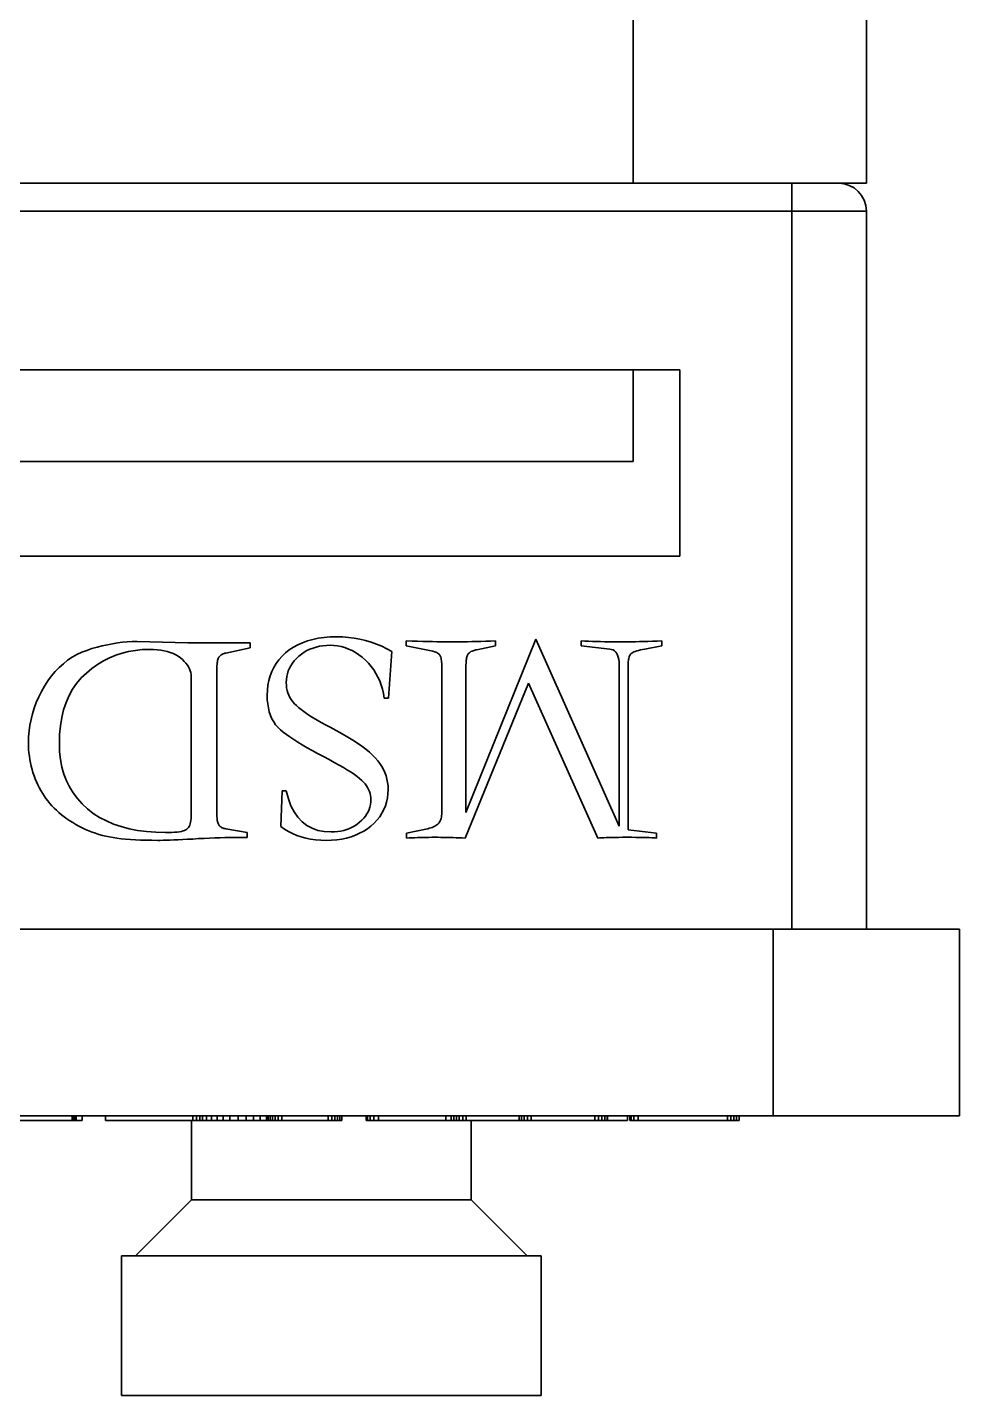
# Model space of a CAD drawing. Header units: millimetres. Extents: x -105 to 105, y -148 to 148.
# Drawn here: x 1.23 to 11.23, y 81.43 to 96.1 of the extents above; entities that cross this region are included whole.
import ezdxf

# ---------------------------------------------------------------- set-up
doc = ezdxf.new("R2010")
doc.units = ezdxf.units.MM
doc.layers.add('粗实线层', color=7, linetype='Continuous', lineweight=35)

msp = doc.modelspace()

# ---------------------------------------------------------------- linework, layer by layer
at = {"layer": '粗实线层', "color": 7, "lineweight": 35, "ltscale": 0.228258}
for p, q in [((7.731, 102.433), (7.731, 94.433)), ((10.231, 94.433), (10.231, 96.433)), ((9.431, 94.433), (-5.969, 94.433)), ((9.131, 94.433), (10.231, 94.433)), ((9.431, 94.133), (9.431, 94.433)), ((9.931, 94.433), (9.431, 94.433)), ((9.431, 94.133), (-5.969, 94.133)), ((10.231, 94.133), (9.431, 94.133)), ((9.431, 86.433), (9.431, 94.133)), ((10.231, 86.433), (10.231, 94.133)), ((-4.769, 92.433), (8.231, 92.433)), ((7.731, 92.433), (7.731, 91.447)), ((8.231, 92.433), (8.231, 90.433)), ((7.731, 91.447), (-4.269, 91.447)), ((8.231, 90.433), (-4.769, 90.433)), ((2.09, 89.484), (2.144, 89.495)), ((2.144, 89.495), (2.198, 89.503)), ((2.198, 89.503), (2.251, 89.51)), ((2.251, 89.51), (2.304, 89.514)), ((2.304, 89.514), (2.357, 89.517)), ((2.357, 89.517), (2.41, 89.518)), ((2.41, 89.518), (2.953, 89.505)), ((2.953, 89.505), (3.623, 89.505)), ((3.623, 89.505), (3.623, 89.451)), ((4.132, 89.484), (4.182, 89.506)), ((4.182, 89.506), (4.235, 89.525)), ((4.235, 89.525), (4.292, 89.541)), ((4.292, 89.541), (4.351, 89.553)), ((4.351, 89.553), (4.414, 89.562)), ((4.414, 89.562), (4.479, 89.567)), ((4.479, 89.567), (4.548, 89.569)), ((4.548, 89.569), (4.613, 89.567)), ((4.613, 89.567), (4.676, 89.562)), ((4.676, 89.562), (4.738, 89.554)), ((4.738, 89.554), (4.799, 89.543)), ((4.799, 89.543), (4.859, 89.529)), ((4.859, 89.529), (4.918, 89.512)), ((4.918, 89.512), (4.976, 89.491)), ((4.976, 89.491), (5.032, 89.468)), ((5.296, 89.471), (5.296, 89.525)), ((5.296, 89.525), (5.358, 89.523)), ((5.358, 89.523), (5.418, 89.521)), ((5.418, 89.521), (5.474, 89.52)), ((5.474, 89.52), (5.527, 89.518)), ((5.527, 89.518), (5.576, 89.517)), ((5.576, 89.517), (5.623, 89.516)), ((5.623, 89.516), (5.666, 89.516)), ((5.666, 89.516), (5.706, 89.515)), ((5.706, 89.515), (5.742, 89.515)), ((5.742, 89.515), (5.775, 89.515)), ((5.775, 89.515), (5.817, 89.515)), ((5.817, 89.515), (5.861, 89.515)), ((5.861, 89.515), (5.906, 89.516)), ((5.906, 89.516), (5.952, 89.516)), ((5.936, 87.685), (6.687, 89.542)), ((5.952, 89.516), (5.999, 89.517)), ((5.999, 89.517), (6.047, 89.518)), ((6.047, 89.518), (6.097, 89.52)), ((6.097, 89.52), (6.148, 89.521)), ((6.148, 89.521), (6.201, 89.523)), ((6.201, 89.523), (6.254, 89.525)), ((6.254, 89.525), (6.254, 89.471)), ((6.687, 89.542), (7.579, 87.54)), ((7.17, 89.471), (7.17, 89.525)), ((7.17, 89.525), (7.21, 89.523)), ((7.21, 89.523), (7.251, 89.521)), ((7.251, 89.521), (7.293, 89.52)), ((7.293, 89.52), (7.335, 89.518)), ((7.335, 89.518), (7.378, 89.517)), ((7.378, 89.517), (7.422, 89.516)), ((7.422, 89.516), (7.466, 89.516)), ((7.466, 89.516), (7.511, 89.515)), ((7.511, 89.515), (7.556, 89.515)), ((7.556, 89.515), (7.602, 89.515)), ((7.602, 89.515), (7.637, 89.515)), ((7.637, 89.515), (7.674, 89.515)), ((7.674, 89.515), (7.713, 89.516)), ((7.713, 89.516), (7.754, 89.516)), ((7.754, 89.516), (7.796, 89.517)), ((7.796, 89.517), (7.841, 89.518)), ((7.841, 89.518), (7.887, 89.52)), ((7.887, 89.52), (7.936, 89.521)), ((7.936, 89.521), (7.986, 89.523)), ((7.986, 89.523), (8.038, 89.525)), ((8.038, 89.525), (8.038, 89.471)), ((1.664, 89.318), (1.712, 89.35)), ((1.712, 89.35), (1.763, 89.379)), ((1.763, 89.379), (1.815, 89.404)), ((1.815, 89.404), (1.87, 89.424)), ((1.87, 89.424), (1.925, 89.442)), ((1.925, 89.442), (1.98, 89.458)), ((1.98, 89.458), (2.035, 89.472)), ((2.035, 89.472), (2.09, 89.484)), ((2.112, 89.343), (2.047, 89.31)), ((2.179, 89.371), (2.112, 89.343)), ((2.247, 89.394), (2.179, 89.371)), ((2.318, 89.412), (2.247, 89.394)), ((2.39, 89.424), (2.318, 89.412)), ((2.464, 89.432), (2.39, 89.424)), ((2.54, 89.434), (2.464, 89.432)), ((2.583, 89.433), (2.54, 89.434)), ((2.623, 89.431), (2.583, 89.433)), ((2.662, 89.426), (2.623, 89.431)), ((2.698, 89.42), (2.662, 89.426)), ((2.733, 89.411), (2.698, 89.42)), ((2.765, 89.401), (2.733, 89.411)), ((2.795, 89.389), (2.765, 89.401)), ((2.823, 89.375), (2.795, 89.389)), ((2.85, 89.36), (2.823, 89.375)), ((2.874, 89.342), (2.85, 89.36)), ((2.896, 89.324), (2.874, 89.342)), ((3.282, 89.343), (3.278, 89.335)), ((3.286, 89.351), (3.282, 89.343)), ((3.291, 89.357), (3.286, 89.351)), ((3.296, 89.363), (3.291, 89.357)), ((3.302, 89.369), (3.296, 89.363)), ((3.309, 89.374), (3.302, 89.369)), ((3.316, 89.378), (3.309, 89.374)), ((3.324, 89.382), (3.316, 89.378)), ((3.332, 89.386), (3.324, 89.382)), ((3.341, 89.389), (3.332, 89.386)), ((3.351, 89.392), (3.341, 89.389)), ((3.362, 89.394), (3.351, 89.392)), ((3.623, 89.451), (3.362, 89.394)), ((3.93, 89.322), (3.963, 89.36)), ((3.963, 89.36), (4, 89.396)), ((4, 89.396), (4.041, 89.429)), ((4.041, 89.429), (4.085, 89.458)), ((4.085, 89.458), (4.132, 89.484)), ((4.144, 89.361), (4.118, 89.337)), ((4.172, 89.383), (4.144, 89.361)), ((4.201, 89.403), (4.172, 89.383)), ((4.231, 89.421), (4.201, 89.403)), ((4.263, 89.436), (4.231, 89.421)), ((4.296, 89.449), (4.263, 89.436)), ((4.33, 89.459), (4.296, 89.449)), ((4.365, 89.467), (4.33, 89.459)), ((4.401, 89.473), (4.365, 89.467)), ((4.439, 89.477), (4.401, 89.473)), ((4.478, 89.478), (4.439, 89.477)), ((4.519, 89.476), (4.478, 89.478)), ((4.559, 89.472), (4.519, 89.476)), ((4.599, 89.464), (4.559, 89.472)), ((4.638, 89.453), (4.599, 89.464)), ((4.676, 89.438), (4.638, 89.453)), ((4.714, 89.421), (4.676, 89.438)), ((4.751, 89.4), (4.714, 89.421)), ((4.787, 89.376), (4.751, 89.4)), ((4.822, 89.349), (4.787, 89.376)), ((4.857, 89.319), (4.822, 89.349)), ((5.032, 89.468), (5.087, 89.441)), ((5.087, 89.441), (5.142, 89.411)), ((5.142, 89.411), (5.105, 88.911)), ((5.581, 89.414), (5.296, 89.471)), ((5.592, 89.411), (5.581, 89.414)), ((5.603, 89.408), (5.592, 89.411)), ((5.613, 89.404), (5.603, 89.408)), ((5.622, 89.4), (5.613, 89.404)), ((5.631, 89.395), (5.622, 89.4)), ((5.638, 89.39), (5.631, 89.395)), ((5.645, 89.385), (5.638, 89.39)), ((5.65, 89.379), (5.645, 89.385)), ((5.655, 89.373), (5.65, 89.379)), ((5.659, 89.366), (5.655, 89.373)), ((5.663, 89.358), (5.659, 89.366)), ((5.666, 89.349), (5.663, 89.358)), ((5.669, 89.338), (5.666, 89.349)), ((5.943, 89.344), (5.941, 89.331)), ((5.946, 89.355), (5.943, 89.344)), ((5.949, 89.365), (5.946, 89.355)), ((5.952, 89.373), (5.949, 89.365)), ((5.956, 89.381), (5.952, 89.373)), ((5.961, 89.387), (5.956, 89.381)), ((5.966, 89.394), (5.961, 89.387)), ((5.973, 89.399), (5.966, 89.394)), ((5.981, 89.405), (5.973, 89.399)), ((5.99, 89.41), (5.981, 89.405)), ((6.001, 89.415), (5.99, 89.41)), ((6.012, 89.419), (6.001, 89.415)), ((6.025, 89.424), (6.012, 89.419)), ((6.038, 89.428), (6.025, 89.424)), ((6.053, 89.431), (6.038, 89.428)), ((6.254, 89.471), (6.053, 89.431)), ((7.478, 89.438), (7.17, 89.471)), ((7.497, 89.434), (7.478, 89.438)), ((7.514, 89.428), (7.497, 89.434)), ((7.529, 89.418), (7.514, 89.428)), ((7.542, 89.406), (7.529, 89.418)), ((7.553, 89.391), (7.542, 89.406)), ((7.562, 89.373), (7.553, 89.391)), ((7.57, 89.351), (7.562, 89.373)), ((7.575, 89.327), (7.57, 89.351)), ((7.685, 89.349), (7.682, 89.338)), ((7.688, 89.359), (7.685, 89.349)), ((7.692, 89.368), (7.688, 89.359)), ((7.696, 89.376), (7.692, 89.368)), ((7.701, 89.382), (7.696, 89.376)), ((7.707, 89.389), (7.701, 89.382)), ((7.715, 89.395), (7.707, 89.389)), ((7.725, 89.401), (7.715, 89.395)), ((7.737, 89.407), (7.725, 89.401)), ((7.752, 89.412), (7.737, 89.407)), ((7.768, 89.418), (7.752, 89.412)), ((7.786, 89.423), (7.768, 89.418)), ((7.807, 89.428), (7.786, 89.423)), ((7.829, 89.433), (7.807, 89.428)), ((7.853, 89.438), (7.829, 89.433)), ((8.038, 89.471), (7.853, 89.438)), ((1.491, 89.149), (1.531, 89.197)), ((1.531, 89.197), (1.573, 89.241)), ((1.573, 89.241), (1.618, 89.281)), ((1.618, 89.281), (1.664, 89.318)), ((1.924, 89.229), (1.865, 89.181)), ((1.985, 89.272), (1.924, 89.229)), ((2.047, 89.31), (1.985, 89.272)), ((2.915, 89.305), (2.896, 89.324)), ((2.933, 89.286), (2.915, 89.305)), ((2.948, 89.266), (2.933, 89.286)), ((2.961, 89.246), (2.948, 89.266)), ((2.971, 89.226), (2.961, 89.246)), ((2.979, 89.206), (2.971, 89.226)), ((2.985, 89.185), (2.979, 89.206)), ((3.265, 89.241), (3.264, 89.223)), ((3.264, 89.223), (3.264, 87.668)), ((3.266, 89.274), (3.265, 89.258)), ((3.265, 89.258), (3.265, 89.241)), ((3.268, 89.289), (3.266, 89.274)), ((3.27, 89.302), (3.268, 89.289)), ((3.272, 89.314), (3.27, 89.302)), ((3.275, 89.325), (3.272, 89.314)), ((3.278, 89.335), (3.275, 89.325)), ((3.835, 89.149), (3.853, 89.196)), ((3.853, 89.196), (3.875, 89.24)), ((3.875, 89.24), (3.9, 89.282)), ((3.9, 89.282), (3.93, 89.322)), ((4.03, 89.203), (4.021, 89.173)), ((4.042, 89.232), (4.03, 89.203)), ((4.057, 89.259), (4.042, 89.232)), ((4.075, 89.286), (4.057, 89.259)), ((4.095, 89.312), (4.075, 89.286)), ((4.118, 89.337), (4.095, 89.312)), ((4.889, 89.286), (4.857, 89.319)), ((4.919, 89.252), (4.889, 89.286)), ((4.947, 89.215), (4.919, 89.252)), ((4.971, 89.177), (4.947, 89.215)), ((5.671, 89.327), (5.669, 89.338)), ((5.673, 89.313), (5.671, 89.327)), ((5.675, 89.299), (5.673, 89.313)), ((5.676, 89.283), (5.675, 89.299)), ((5.677, 89.265), (5.676, 89.283)), ((5.678, 89.247), (5.677, 89.265)), ((5.678, 89.227), (5.678, 89.247)), ((5.678, 87.705), (5.678, 89.227)), ((5.937, 89.286), (5.936, 89.269)), ((5.936, 89.269), (5.936, 89.25)), ((5.936, 89.25), (5.936, 87.685)), ((5.938, 89.303), (5.937, 89.286)), ((5.939, 89.318), (5.938, 89.303)), ((5.941, 89.331), (5.939, 89.318)), ((7.578, 89.3), (7.575, 89.327)), ((7.579, 89.27), (7.578, 89.3)), ((7.579, 87.54), (7.579, 89.27)), ((7.677, 89.3), (7.676, 89.286)), ((7.676, 89.286), (7.676, 89.27)), ((7.676, 89.27), (7.676, 87.5)), ((7.678, 89.314), (7.677, 89.3)), ((7.68, 89.327), (7.678, 89.314)), ((7.682, 89.338), (7.68, 89.327)), ((1.417, 89.041), (1.453, 89.097)), ((1.453, 89.097), (1.491, 89.149)), ((1.76, 89.07), (1.717, 89.007)), ((1.81, 89.128), (1.76, 89.07)), ((1.865, 89.181), (1.81, 89.128)), ((2.988, 89.164), (2.985, 89.185)), ((2.989, 89.143), (2.988, 89.164)), ((2.989, 87.668), (2.989, 89.143)), ((3.806, 88.997), (3.812, 89.05)), ((3.812, 89.05), (3.822, 89.101)), ((3.822, 89.101), (3.835, 89.149)), ((4.01, 89.111), (4.009, 89.079)), ((4.009, 89.079), (4.01, 89.05)), ((4.014, 89.143), (4.01, 89.111)), ((4.01, 89.05), (4.013, 89.022)), ((4.021, 89.173), (4.014, 89.143)), ((4.992, 89.137), (4.971, 89.177)), ((5.011, 89.096), (4.992, 89.137)), ((5.027, 89.052), (5.011, 89.096)), ((5.04, 89.007), (5.027, 89.052)), ((6.606, 89.072), (5.929, 87.41)), ((7.351, 87.41), (6.606, 89.072)), ((1.328, 88.864), (1.355, 88.924)), ((1.355, 88.924), (1.384, 88.982)), ((1.384, 88.982), (1.417, 89.041)), ((1.679, 88.938), (1.647, 88.865)), ((1.717, 89.007), (1.679, 88.938)), ((3.804, 88.942), (3.806, 88.997)), ((3.805, 88.894), (3.804, 88.942)), ((4.013, 89.022), (4.018, 88.995)), ((4.018, 88.995), (4.026, 88.969)), ((4.026, 88.969), (4.036, 88.943)), ((4.036, 88.943), (4.048, 88.919)), ((4.048, 88.919), (4.062, 88.896)), ((5.05, 88.96), (5.04, 89.007)), ((5.058, 88.911), (5.05, 88.96)), ((5.105, 88.911), (5.058, 88.911)), ((1.287, 88.744), (1.306, 88.805)), ((1.306, 88.805), (1.328, 88.864)), ((1.621, 88.787), (1.601, 88.703)), ((1.647, 88.865), (1.621, 88.787)), ((3.81, 88.849), (3.805, 88.894)), ((3.817, 88.806), (3.81, 88.849)), ((3.827, 88.765), (3.817, 88.806)), ((3.84, 88.727), (3.827, 88.765)), ((4.062, 88.896), (4.078, 88.873)), ((4.078, 88.873), (4.097, 88.852)), ((4.097, 88.852), (4.117, 88.831)), ((4.117, 88.831), (4.141, 88.811)), ((4.141, 88.811), (4.167, 88.79)), ((4.167, 88.79), (4.196, 88.768)), ((4.196, 88.768), (4.227, 88.746)), ((1.25, 88.56), (1.259, 88.622)), ((1.259, 88.622), (1.271, 88.684)), ((1.271, 88.684), (1.287, 88.744)), ((1.586, 88.614), (1.578, 88.521)), ((1.601, 88.703), (1.586, 88.614)), ((3.855, 88.691), (3.84, 88.727)), ((3.874, 88.658), (3.855, 88.691)), ((3.895, 88.627), (3.874, 88.658)), ((3.919, 88.599), (3.895, 88.627)), ((4.227, 88.746), (4.262, 88.723)), ((4.262, 88.723), (4.299, 88.699)), ((4.299, 88.699), (4.34, 88.675)), ((4.34, 88.675), (4.383, 88.651)), ((4.383, 88.651), (4.429, 88.626)), ((4.429, 88.626), (4.478, 88.6)), ((1.243, 88.435), (1.245, 88.498)), ((1.245, 88.498), (1.25, 88.56)), ((1.578, 88.521), (1.575, 88.422)), ((3.946, 88.573), (3.919, 88.599)), ((3.977, 88.548), (3.946, 88.573)), ((4.011, 88.522), (3.977, 88.548)), ((4.048, 88.495), (4.011, 88.522)), ((4.089, 88.467), (4.048, 88.495)), ((4.133, 88.439), (4.089, 88.467)), ((4.478, 88.6), (4.545, 88.564)), ((4.545, 88.564), (4.609, 88.529)), ((4.609, 88.529), (4.668, 88.494)), ((4.668, 88.494), (4.723, 88.46)), ((4.723, 88.46), (4.774, 88.427)), ((1.244, 88.398), (1.243, 88.435)), ((1.245, 88.361), (1.244, 88.398)), ((1.248, 88.325), (1.245, 88.361)), ((1.253, 88.289), (1.248, 88.325)), ((1.575, 88.422), (1.578, 88.335)), ((1.578, 88.335), (1.587, 88.253)), ((4.181, 88.41), (4.133, 88.439)), ((4.232, 88.38), (4.181, 88.41)), ((4.287, 88.349), (4.232, 88.38)), ((4.345, 88.317), (4.287, 88.349)), ((4.407, 88.285), (4.345, 88.317)), ((4.774, 88.427), (4.82, 88.395)), ((4.82, 88.395), (4.862, 88.363)), ((4.862, 88.363), (4.9, 88.332)), ((4.9, 88.332), (4.934, 88.301)), ((1.258, 88.253), (1.253, 88.289)), ((1.265, 88.217), (1.258, 88.253)), ((1.273, 88.183), (1.265, 88.217)), ((1.282, 88.148), (1.273, 88.183)), ((1.587, 88.253), (1.602, 88.173)), ((1.602, 88.173), (1.623, 88.098)), ((4.468, 88.253), (4.407, 88.285)), ((4.524, 88.223), (4.468, 88.253)), ((4.575, 88.194), (4.524, 88.223)), ((4.623, 88.167), (4.575, 88.194)), ((4.934, 88.301), (4.964, 88.271)), ((4.964, 88.271), (4.99, 88.241)), ((4.99, 88.241), (5.013, 88.21)), ((5.013, 88.21), (5.034, 88.179)), ((5.034, 88.179), (5.052, 88.146)), ((1.292, 88.114), (1.282, 88.148)), ((1.303, 88.08), (1.292, 88.114)), ((1.316, 88.047), (1.303, 88.08)), ((1.329, 88.015), (1.316, 88.047)), ((1.623, 88.098), (1.65, 88.026)), ((1.65, 88.026), (1.683, 87.959)), ((4.666, 88.14), (4.623, 88.167)), ((4.705, 88.116), (4.666, 88.14)), ((4.74, 88.092), (4.705, 88.116)), ((4.77, 88.07), (4.74, 88.092)), ((4.796, 88.049), (4.77, 88.07)), ((4.818, 88.03), (4.796, 88.049)), ((4.837, 88.011), (4.818, 88.03)), ((5.052, 88.146), (5.067, 88.113)), ((5.067, 88.113), (5.079, 88.079)), ((5.079, 88.079), (5.089, 88.043)), ((5.089, 88.043), (5.096, 88.007)), ((1.344, 87.983), (1.329, 88.015)), ((1.359, 87.952), (1.344, 87.983)), ((1.376, 87.922), (1.359, 87.952)), ((1.393, 87.893), (1.376, 87.922)), ((1.412, 87.864), (1.393, 87.893)), ((1.683, 87.959), (1.723, 87.895)), ((1.723, 87.895), (1.768, 87.834)), ((3.952, 87.534), (3.965, 87.916)), ((3.965, 87.916), (4.009, 87.916)), ((4.009, 87.916), (4.031, 87.832)), ((4.854, 87.992), (4.837, 88.011)), ((4.868, 87.972), (4.854, 87.992)), ((4.881, 87.952), (4.868, 87.972)), ((4.892, 87.932), (4.881, 87.952)), ((4.901, 87.911), (4.892, 87.932)), ((4.908, 87.89), (4.901, 87.911)), ((4.913, 87.869), (4.908, 87.89)), ((5.099, 87.886), (5.094, 87.841)), ((5.096, 88.007), (5.1, 87.97)), ((5.101, 87.933), (5.099, 87.886)), ((5.1, 87.97), (5.101, 87.933)), ((1.431, 87.837), (1.412, 87.864)), ((1.451, 87.81), (1.431, 87.837)), ((1.473, 87.783), (1.451, 87.81)), ((1.495, 87.758), (1.473, 87.783)), ((1.519, 87.733), (1.495, 87.758)), ((1.543, 87.709), (1.519, 87.733)), ((1.768, 87.834), (1.819, 87.778)), ((1.819, 87.778), (1.877, 87.725)), ((4.031, 87.832), (4.059, 87.758)), ((4.059, 87.758), (4.093, 87.692)), ((4.897, 87.719), (4.906, 87.744)), ((4.906, 87.744), (4.912, 87.771)), ((4.912, 87.771), (4.916, 87.798)), ((4.916, 87.847), (4.913, 87.869)), ((4.917, 87.825), (4.916, 87.847)), ((4.916, 87.798), (4.917, 87.825)), ((5.072, 87.756), (5.055, 87.716)), ((5.085, 87.797), (5.072, 87.756)), ((5.094, 87.841), (5.085, 87.797)), ((1.569, 87.685), (1.543, 87.709)), ((1.597, 87.662), (1.569, 87.685)), ((1.625, 87.64), (1.597, 87.662)), ((1.655, 87.618), (1.625, 87.64)), ((1.686, 87.597), (1.655, 87.618)), ((1.718, 87.577), (1.686, 87.597)), ((1.877, 87.725), (1.939, 87.676)), ((1.939, 87.676), (2.007, 87.633)), ((2.007, 87.633), (2.079, 87.595)), ((2.079, 87.595), (2.155, 87.562)), ((2.978, 87.563), (2.982, 87.581)), ((2.982, 87.581), (2.985, 87.6)), ((2.985, 87.6), (2.988, 87.621)), ((2.988, 87.621), (2.989, 87.643)), ((2.989, 87.643), (2.989, 87.668)), ((3.264, 87.668), (3.265, 87.652)), ((3.265, 87.652), (3.265, 87.638)), ((3.265, 87.638), (3.266, 87.624)), ((3.266, 87.624), (3.268, 87.611)), ((3.268, 87.611), (3.269, 87.599)), ((3.269, 87.599), (3.272, 87.588)), ((3.272, 87.588), (3.274, 87.578)), ((4.093, 87.692), (4.132, 87.635)), ((4.132, 87.635), (4.178, 87.587)), ((4.178, 87.587), (4.229, 87.547)), ((4.77, 87.561), (4.795, 87.581)), ((4.795, 87.581), (4.818, 87.602)), ((4.818, 87.602), (4.839, 87.624)), ((4.839, 87.624), (4.857, 87.646)), ((4.857, 87.646), (4.873, 87.67)), ((4.873, 87.67), (4.886, 87.694)), ((4.886, 87.694), (4.897, 87.719)), ((4.983, 87.605), (4.952, 87.572)), ((5.011, 87.64), (4.983, 87.605)), ((5.035, 87.677), (5.011, 87.64)), ((5.055, 87.716), (5.035, 87.677)), ((5.648, 87.576), (5.654, 87.586)), ((5.654, 87.586), (5.66, 87.597)), ((5.66, 87.597), (5.665, 87.609)), ((5.665, 87.609), (5.669, 87.622)), ((5.669, 87.622), (5.672, 87.636)), ((5.672, 87.636), (5.675, 87.651)), ((5.675, 87.651), (5.676, 87.668)), ((5.676, 87.668), (5.678, 87.686)), ((5.678, 87.686), (5.678, 87.705)), ((1.751, 87.557), (1.718, 87.577)), ((1.785, 87.538), (1.751, 87.557)), ((1.819, 87.521), (1.785, 87.538)), ((1.854, 87.504), (1.819, 87.521)), ((1.89, 87.489), (1.854, 87.504)), ((1.926, 87.475), (1.89, 87.489)), ((1.962, 87.462), (1.926, 87.475)), ((1.998, 87.451), (1.962, 87.462)), ((2.036, 87.44), (1.998, 87.451)), ((2.073, 87.431), (2.036, 87.44)), ((2.155, 87.562), (2.237, 87.534)), ((2.237, 87.534), (2.323, 87.511)), ((2.323, 87.511), (2.414, 87.493)), ((2.414, 87.493), (2.509, 87.48)), ((2.509, 87.48), (2.61, 87.473)), ((2.61, 87.473), (2.715, 87.47)), ((2.715, 87.47), (2.749, 87.47)), ((2.749, 87.47), (2.782, 87.471)), ((2.782, 87.471), (2.811, 87.473)), ((2.811, 87.473), (2.838, 87.476)), ((2.838, 87.476), (2.862, 87.479)), ((2.862, 87.479), (2.884, 87.483)), ((2.884, 87.483), (2.902, 87.487)), ((2.902, 87.487), (2.918, 87.493)), ((2.918, 87.493), (2.932, 87.499)), ((2.932, 87.499), (2.943, 87.505)), ((2.943, 87.505), (2.951, 87.513)), ((2.951, 87.513), (2.959, 87.523)), ((2.959, 87.523), (2.966, 87.535)), ((2.966, 87.535), (2.973, 87.548)), ((2.973, 87.548), (2.978, 87.563)), ((3.274, 87.578), (3.277, 87.569)), ((3.277, 87.569), (3.281, 87.561)), ((3.281, 87.561), (3.284, 87.554)), ((3.284, 87.554), (3.289, 87.547)), ((3.289, 87.547), (3.294, 87.541)), ((3.294, 87.541), (3.3, 87.536)), ((3.3, 87.536), (3.306, 87.531)), ((3.306, 87.531), (3.314, 87.526)), ((3.314, 87.526), (3.322, 87.522)), ((3.322, 87.522), (3.331, 87.518)), ((3.331, 87.518), (3.34, 87.515)), ((3.34, 87.515), (3.351, 87.513)), ((3.351, 87.513), (3.362, 87.51)), ((3.362, 87.51), (3.589, 87.47)), ((3.589, 87.47), (3.589, 87.416)), ((3.991, 87.506), (3.952, 87.534)), ((4.032, 87.481), (3.991, 87.506)), ((4.076, 87.459), (4.032, 87.481)), ((4.121, 87.439), (4.076, 87.459)), ((4.169, 87.423), (4.121, 87.439)), ((4.229, 87.547), (4.286, 87.516)), ((4.286, 87.516), (4.349, 87.494)), ((4.349, 87.494), (4.417, 87.481)), ((4.417, 87.481), (4.491, 87.477)), ((4.491, 87.477), (4.527, 87.478)), ((4.527, 87.478), (4.561, 87.481)), ((4.561, 87.481), (4.595, 87.486)), ((4.595, 87.486), (4.627, 87.493)), ((4.627, 87.493), (4.658, 87.503)), ((4.658, 87.503), (4.687, 87.514)), ((4.687, 87.514), (4.716, 87.528)), ((4.752, 87.442), (4.705, 87.425)), ((4.716, 87.528), (4.743, 87.543)), ((4.743, 87.543), (4.77, 87.561)), ((4.796, 87.462), (4.752, 87.442)), ((4.839, 87.485), (4.796, 87.462)), ((4.879, 87.511), (4.839, 87.485)), ((4.917, 87.54), (4.879, 87.511)), ((4.952, 87.572), (4.917, 87.54)), ((5.299, 87.463), (5.507, 87.507)), ((5.299, 87.41), (5.299, 87.463)), ((5.507, 87.507), (5.526, 87.511)), ((5.526, 87.511), (5.543, 87.516)), ((5.543, 87.516), (5.56, 87.521)), ((5.56, 87.521), (5.575, 87.526)), ((5.575, 87.526), (5.589, 87.532)), ((5.589, 87.532), (5.602, 87.538)), ((5.602, 87.538), (5.613, 87.545)), ((5.613, 87.545), (5.624, 87.552)), ((5.624, 87.552), (5.633, 87.559)), ((5.633, 87.559), (5.641, 87.567)), ((5.641, 87.567), (5.648, 87.576)), ((7.676, 87.5), (7.981, 87.463)), ((7.981, 87.463), (7.981, 87.41)), ((2.111, 87.423), (2.073, 87.431)), ((2.151, 87.416), (2.111, 87.423)), ((2.193, 87.41), (2.151, 87.416)), ((2.238, 87.404), (2.193, 87.41)), ((2.286, 87.4), (2.238, 87.404)), ((2.337, 87.395), (2.286, 87.4)), ((2.39, 87.392), (2.337, 87.395)), ((2.446, 87.39), (2.39, 87.392)), ((2.505, 87.388), (2.446, 87.39)), ((2.566, 87.387), (2.505, 87.388)), ((2.631, 87.386), (2.566, 87.387)), ((2.658, 87.386), (2.631, 87.386)), ((2.689, 87.387), (2.658, 87.386)), ((2.723, 87.388), (2.689, 87.387)), ((2.762, 87.389), (2.723, 87.388)), ((2.803, 87.391), (2.762, 87.389)), ((2.849, 87.393), (2.803, 87.391)), ((2.898, 87.395), (2.849, 87.393)), ((2.95, 87.398), (2.898, 87.395)), ((3.007, 87.401), (2.95, 87.398)), ((3.067, 87.405), (3.007, 87.401)), ((3.127, 87.408), (3.067, 87.405)), ((3.186, 87.411), (3.127, 87.408)), ((3.243, 87.413), (3.186, 87.411)), ((3.298, 87.415), (3.243, 87.413)), ((3.351, 87.417), (3.298, 87.415)), ((3.403, 87.418), (3.351, 87.417)), ((3.452, 87.418), (3.403, 87.418)), ((3.5, 87.418), (3.452, 87.418)), ((3.546, 87.417), (3.5, 87.418)), ((3.589, 87.416), (3.546, 87.417)), ((4.218, 87.41), (4.169, 87.423)), ((4.27, 87.4), (4.218, 87.41)), ((4.324, 87.392), (4.27, 87.4)), ((4.38, 87.388), (4.324, 87.392)), ((4.438, 87.386), (4.38, 87.388)), ((4.495, 87.388), (4.438, 87.386)), ((4.551, 87.392), (4.495, 87.388)), ((4.605, 87.4), (4.551, 87.392)), ((4.656, 87.411), (4.605, 87.4)), ((4.705, 87.425), (4.656, 87.411)), ((5.327, 87.412), (5.299, 87.41)), ((5.356, 87.413), (5.327, 87.412)), ((5.385, 87.415), (5.356, 87.413)), ((5.415, 87.416), (5.385, 87.415)), ((5.445, 87.417), (5.415, 87.416)), ((5.475, 87.418), (5.445, 87.417)), ((5.506, 87.419), (5.475, 87.418)), ((5.537, 87.419), (5.506, 87.419)), ((5.569, 87.42), (5.537, 87.419)), ((5.601, 87.42), (5.569, 87.42)), ((5.634, 87.42), (5.601, 87.42)), ((5.667, 87.419), (5.634, 87.42)), ((5.699, 87.419), (5.667, 87.419)), ((5.732, 87.418), (5.699, 87.419)), ((5.765, 87.417), (5.732, 87.418)), ((5.798, 87.416), (5.765, 87.417)), ((5.831, 87.415), (5.798, 87.416)), ((5.864, 87.413), (5.831, 87.415)), ((5.896, 87.412), (5.864, 87.413)), ((5.929, 87.41), (5.896, 87.412)), ((7.369, 87.412), (7.351, 87.41)), ((7.39, 87.413), (7.369, 87.412)), ((7.414, 87.415), (7.39, 87.413)), ((7.44, 87.416), (7.414, 87.415)), ((7.47, 87.417), (7.44, 87.416)), ((7.502, 87.418), (7.47, 87.417)), ((7.537, 87.419), (7.502, 87.418)), ((7.575, 87.419), (7.537, 87.419)), ((7.616, 87.42), (7.575, 87.419)), ((7.659, 87.42), (7.616, 87.42)), ((7.71, 87.42), (7.659, 87.42)), ((7.757, 87.419), (7.71, 87.42)), ((7.799, 87.419), (7.757, 87.419)), ((7.838, 87.418), (7.799, 87.419)), ((7.872, 87.417), (7.838, 87.418)), ((7.902, 87.416), (7.872, 87.417)), ((7.928, 87.415), (7.902, 87.416)), ((7.95, 87.413), (7.928, 87.415)), ((7.967, 87.412), (7.95, 87.413)), ((7.981, 87.41), (7.967, 87.412)), ((9.231, 86.433), (-5.769, 86.433)), ((9.231, 84.433), (9.231, 86.433)), ((11.231, 86.433), (9.231, 86.433)), ((11.231, 84.433), (11.231, 86.433)), ((9.231, 84.433), (-5.769, 84.433)), ((0.335, 84.383), (1.714, 84.383)), ((1.713, 84.383), (1.724, 84.383)), ((1.714, 84.433), (1.714, 84.383)), ((1.724, 84.433), (1.724, 84.383)), ((1.724, 84.383), (1.734, 84.383)), ((1.734, 84.433), (1.734, 84.383)), ((1.734, 84.383), (1.743, 84.383)), ((1.743, 84.433), (1.743, 84.383)), ((1.743, 84.383), (1.75, 84.383)), ((1.75, 84.433), (1.75, 84.383)), ((1.75, 84.383), (1.756, 84.383)), ((1.756, 84.433), (1.756, 84.383)), ((1.756, 84.383), (1.818, 84.383)), ((1.818, 84.433), (1.818, 84.383)), ((2.069, 84.433), (2.069, 84.383)), ((2.069, 84.383), (2.12, 84.383)), ((2.12, 84.383), (2.172, 84.383)), ((2.172, 84.383), (2.223, 84.383)), ((2.223, 84.383), (2.275, 84.383)), ((2.275, 84.383), (2.327, 84.383)), ((2.327, 84.383), (2.379, 84.383)), ((2.379, 84.383), (2.432, 84.383)), ((2.432, 84.383), (2.485, 84.383)), ((2.485, 84.383), (2.537, 84.383)), ((2.537, 84.383), (2.591, 84.383)), ((2.591, 84.383), (2.665, 84.383)), ((2.665, 84.383), (2.734, 84.383)), ((2.734, 84.383), (2.798, 84.383)), ((2.798, 84.383), (2.858, 84.383)), ((2.858, 84.383), (2.912, 84.383)), ((2.912, 84.383), (2.962, 84.383)), ((2.962, 84.383), (3.007, 84.383)), ((2.992, 83.533), (2.992, 84.383)), ((3.007, 84.433), (3.007, 84.383)), ((3.007, 84.383), (3.047, 84.383)), ((3.047, 84.433), (3.047, 84.383)), ((3.047, 84.383), (3.082, 84.383)), ((3.082, 84.433), (3.082, 84.383)), ((3.082, 84.383), (3.112, 84.383)), ((3.112, 84.433), (3.112, 84.383)), ((3.112, 84.383), (3.152, 84.383)), ((3.152, 84.433), (3.152, 84.383)), ((3.152, 84.383), (3.208, 84.383)), ((3.208, 84.433), (3.208, 84.383)), ((3.208, 84.383), (3.269, 84.383)), ((3.269, 84.433), (3.269, 84.383)), ((3.269, 84.383), (3.333, 84.383)), ((3.333, 84.433), (3.333, 84.383)), ((3.333, 84.383), (3.402, 84.383)), ((3.402, 84.433), (3.402, 84.383)), ((3.402, 84.383), (3.493, 84.383)), ((3.493, 84.433), (3.493, 84.383)), ((3.493, 84.383), (3.578, 84.383)), ((3.578, 84.433), (3.578, 84.383)), ((3.578, 84.383), (3.657, 84.383)), ((3.657, 84.433), (3.657, 84.383)), ((3.657, 84.383), (3.729, 84.383)), ((3.729, 84.433), (3.729, 84.383)), ((3.729, 84.383), (3.796, 84.383)), ((3.796, 84.433), (3.796, 84.383)), ((3.796, 84.383), (3.815, 84.383)), ((3.815, 84.433), (3.815, 84.383)), ((3.815, 84.383), (3.835, 84.383)), ((3.835, 84.433), (3.835, 84.383)), ((3.835, 84.383), (3.86, 84.383)), ((3.86, 84.433), (3.86, 84.383)), ((3.86, 84.383), (3.889, 84.383)), ((3.889, 84.433), (3.889, 84.383)), ((3.889, 84.383), (3.922, 84.383)), ((3.922, 84.433), (3.922, 84.383)), ((3.922, 84.383), (3.96, 84.383)), ((3.96, 84.433), (3.96, 84.383)), ((3.96, 84.383), (4.001, 84.383)), ((4.001, 84.383), (4.047, 84.383)), ((4.047, 84.383), (4.097, 84.383)), ((4.097, 84.383), (4.151, 84.383)), ((4.151, 84.383), (4.209, 84.383)), ((4.209, 84.383), (4.267, 84.383)), ((4.267, 84.383), (4.321, 84.383)), ((4.321, 84.383), (4.371, 84.383)), ((4.371, 84.383), (4.417, 84.383)), ((4.417, 84.383), (4.459, 84.383)), ((4.459, 84.433), (4.459, 84.383)), ((4.459, 84.383), (4.496, 84.383)), ((4.496, 84.433), (4.496, 84.383)), ((4.496, 84.383), (4.53, 84.383)), ((4.53, 84.433), (4.53, 84.383)), ((4.53, 84.383), (4.56, 84.383)), ((4.56, 84.433), (4.56, 84.383)), ((4.56, 84.383), (4.585, 84.383)), ((4.585, 84.433), (4.585, 84.383)), ((4.585, 84.383), (4.606, 84.383)), ((4.606, 84.433), (4.606, 84.383)), ((4.865, 84.433), (4.865, 84.383)), ((4.865, 84.383), (4.881, 84.383)), ((4.881, 84.433), (4.881, 84.383)), ((4.881, 84.383), (4.908, 84.383)), ((4.908, 84.433), (4.908, 84.383)), ((4.908, 84.383), (4.948, 84.383)), ((4.948, 84.433), (4.948, 84.383)), ((4.948, 84.383), (4.999, 84.383)), ((4.999, 84.433), (4.999, 84.383)), ((4.999, 84.383), (5.063, 84.383)), ((5.063, 84.383), (5.139, 84.383)), ((5.139, 84.383), (5.227, 84.383)), ((5.227, 84.383), (5.327, 84.383)), ((5.327, 84.383), (5.44, 84.383)), ((5.44, 84.383), (5.564, 84.383)), ((5.564, 84.383), (5.596, 84.383)), ((5.596, 84.383), (5.628, 84.383)), ((5.628, 84.383), (5.659, 84.383)), ((5.659, 84.383), (5.69, 84.383)), ((5.69, 84.383), (5.72, 84.383)), ((5.72, 84.433), (5.72, 84.383)), ((5.72, 84.383), (5.749, 84.383)), ((5.749, 84.383), (5.778, 84.383)), ((5.778, 84.433), (5.778, 84.383)), ((5.778, 84.383), (5.806, 84.383)), ((5.806, 84.433), (5.806, 84.383)), ((5.806, 84.383), (5.834, 84.383)), ((5.834, 84.433), (5.834, 84.383)), ((5.834, 84.383), (5.862, 84.383)), ((5.862, 84.433), (5.862, 84.383)), ((5.864, 84.433), (5.864, 84.383)), ((5.864, 84.383), (5.901, 84.383)), ((5.901, 84.433), (5.901, 84.383)), ((5.901, 84.383), (5.939, 84.383)), ((5.939, 84.433), (5.939, 84.383)), ((5.939, 84.383), (6.506, 84.383)), ((5.992, 83.533), (5.992, 84.383)), ((6.506, 84.433), (6.506, 84.383)), ((6.506, 84.383), (6.531, 84.383)), ((6.531, 84.433), (6.531, 84.383)), ((6.531, 84.383), (6.561, 84.383)), ((6.561, 84.433), (6.561, 84.383)), ((6.561, 84.383), (6.596, 84.383)), ((6.596, 84.433), (6.596, 84.383)), ((6.596, 84.383), (6.636, 84.383)), ((6.636, 84.433), (6.636, 84.383)), ((6.636, 84.383), (6.68, 84.383)), ((6.68, 84.383), (6.73, 84.383)), ((6.73, 84.383), (6.784, 84.383)), ((6.784, 84.383), (6.844, 84.383)), ((6.844, 84.383), (6.908, 84.383)), ((6.908, 84.383), (6.978, 84.383)), ((6.978, 84.383), (7.047, 84.383)), ((7.047, 84.383), (7.111, 84.383)), ((7.111, 84.383), (7.171, 84.383)), ((7.171, 84.383), (7.225, 84.383)), ((7.225, 84.383), (7.275, 84.383)), ((7.275, 84.383), (7.32, 84.383)), ((7.32, 84.433), (7.32, 84.383)), ((7.32, 84.383), (7.359, 84.383)), ((7.359, 84.433), (7.359, 84.383)), ((7.359, 84.383), (7.394, 84.383)), ((7.394, 84.433), (7.394, 84.383)), ((7.394, 84.383), (7.424, 84.383)), ((7.424, 84.433), (7.424, 84.383)), ((7.424, 84.383), (7.449, 84.383)), ((7.449, 84.433), (7.449, 84.383)), ((7.453, 84.433), (7.453, 84.383)), ((7.453, 84.383), (7.468, 84.383)), ((7.468, 84.383), (7.669, 84.383)), ((7.669, 84.433), (7.669, 84.383)), ((7.692, 84.433), (7.692, 84.383)), ((7.692, 84.383), (7.708, 84.383)), ((7.708, 84.433), (7.708, 84.383)), ((7.708, 84.383), (7.738, 84.383)), ((7.738, 84.433), (7.738, 84.383)), ((7.738, 84.383), (7.783, 84.383)), ((7.783, 84.433), (7.783, 84.383)), ((7.783, 84.383), (7.842, 84.383)), ((7.842, 84.383), (7.916, 84.383)), ((7.916, 84.383), (8.004, 84.383)), ((8.004, 84.383), (8.107, 84.383)), ((8.107, 84.383), (8.225, 84.383)), ((8.225, 84.383), (8.356, 84.383)), ((8.356, 84.383), (8.503, 84.383)), ((8.503, 84.383), (8.548, 84.383)), ((8.548, 84.383), (8.59, 84.383)), ((8.59, 84.383), (8.631, 84.383)), ((8.631, 84.383), (8.67, 84.383)), ((8.67, 84.383), (8.708, 84.383)), ((8.708, 84.383), (8.743, 84.383)), ((8.743, 84.433), (8.743, 84.383)), ((8.743, 84.383), (8.776, 84.383)), ((8.776, 84.433), (8.776, 84.383)), ((8.776, 84.383), (8.808, 84.383)), ((8.808, 84.433), (8.808, 84.383)), ((8.808, 84.383), (8.838, 84.383)), ((8.838, 84.433), (8.838, 84.383)), ((8.838, 84.383), (8.866, 84.383)), ((8.866, 84.433), (8.866, 84.383)), ((11.231, 84.433), (9.231, 84.433)), ((2.992, 83.533), (2.392, 82.933)), ((4.492, 83.533), (2.992, 83.533)), ((5.992, 83.533), (4.492, 83.533)), ((5.992, 83.533), (6.592, 82.933)), ((4.492, 82.933), (2.242, 82.933)), ((2.242, 81.433), (2.242, 82.933)), ((6.742, 82.933), (4.492, 82.933)), ((6.742, 81.433), (6.742, 82.933)), ((4.492, 81.433), (2.242, 81.433)), ((6.742, 81.433), (4.492, 81.433))]:
    msp.add_line(p, q, dxfattribs=at)
msp.add_arc((9.931, 94.133), 0.3, 360, 90, dxfattribs=at)

doc.saveas('drawing.dxf')
